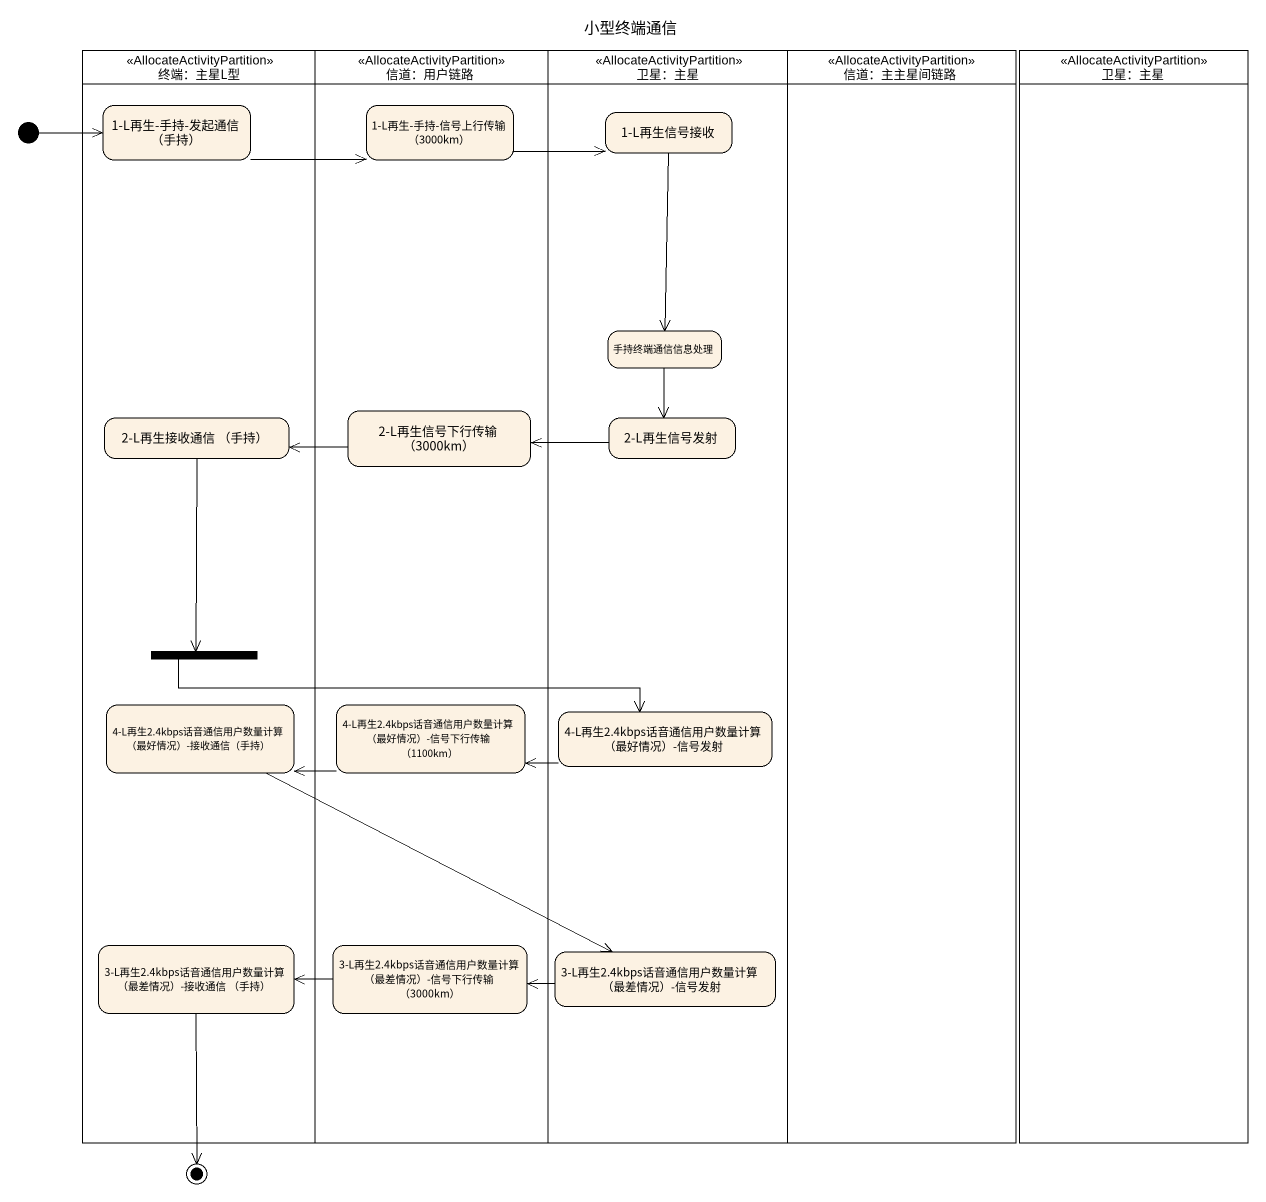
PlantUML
@startuml
title 小型终端通信
hide empty description
state "终端：主星L型" as 终端_主星L型 <<AllocateActivityPartition>> {
  state "1-L再生-手持-发起通信 （手持）" as s1_L再生_手持_发起通信_手持
  state "2-L再生接收通信 （手持）" as s2_L再生接收通信_手持
  state fork1 <<fork>>
  state "4-L再生2.4kbps话音通信用户数量计算 （最好情况）-接收通信（手持）" as s4_L再生2_4kbps话音通信用户数量计算_最好情况
  state "3-L再生2.4kbps话音通信用户数量计算 （最差情况）-接收通信 （手持）" as s3_L再生2_4kbps话音通信用户数量计算_最差情况
}
state "信道：用户链路" as 信道_用户链路 <<AllocateActivityPartition>> {
  state "1-L再生-手持-信号上行传输 （3000km）" as s1_L再生_手持_信号上行传输_3000km
  state "2-L再生信号下行传输 （3000km）" as s2_L再生信号下行传输_3000km
  state "4-L再生2.4kbps话音通信用户数量计算 （最好情况）-信号下行传输 （1100km）" as s4_L再生2_4kbps话音通信用户数量计算_最好情况_2
  state "3-L再生2.4kbps话音通信用户数量计算 （最差情况）-信号下行传输 （3000km）" as s3_L再生2_4kbps话音通信用户数量计算_最差情况_2
}
state "卫星：主星" as 卫星_主星 <<AllocateActivityPartition>> {
  state "1-L再生信号接收" as s1_L再生信号接收
  state 手持终端通信信息处理
  state "2-L再生信号发射" as s2_L再生信号发射
  state "4-L再生2.4kbps话音通信用户数量计算 （最好情况）-信号发射" as s4_L再生2_4kbps话音通信用户数量计算_最好情况_3
  state "3-L再生2.4kbps话音通信用户数量计算 （最差情况）-信号发射" as s3_L再生2_4kbps话音通信用户数量计算_最差情况_3
}
state "信道：主主星间链路" as 信道_主主星间链路 <<AllocateActivityPartition>>
state "卫星：主星" as 卫星_主星_2 <<AllocateActivityPartition>>
state initial1 <<start>>
state final1 <<end>>
initial1 -right-> s1_L再生_手持_发起通信_手持
s1_L再生_手持_发起通信_手持 -right-> s1_L再生_手持_信号上行传输_3000km
s1_L再生_手持_信号上行传输_3000km -right-> s1_L再生信号接收
s1_L再生信号接收 --> 手持终端通信信息处理
手持终端通信信息处理 --> s2_L再生信号发射
s2_L再生接收通信_手持 --> fork1
s2_L再生信号下行传输_3000km -left-> s2_L再生接收通信_手持
s2_L再生信号发射 -left-> s2_L再生信号下行传输_3000km
fork1 -right-> s4_L再生2_4kbps话音通信用户数量计算_最好情况_3
s4_L再生2_4kbps话音通信用户数量计算_最好情况 -right-> s3_L再生2_4kbps话音通信用户数量计算_最差情况_3
s4_L再生2_4kbps话音通信用户数量计算_最好情况_2 -left-> s4_L再生2_4kbps话音通信用户数量计算_最好情况
s4_L再生2_4kbps话音通信用户数量计算_最好情况_3 -left-> s4_L再生2_4kbps话音通信用户数量计算_最好情况_2
s3_L再生2_4kbps话音通信用户数量计算_最差情况 --> final1
s3_L再生2_4kbps话音通信用户数量计算_最差情况_2 -left-> s3_L再生2_4kbps话音通信用户数量计算_最差情况
s3_L再生2_4kbps话音通信用户数量计算_最差情况_3 -left-> s3_L再生2_4kbps话音通信用户数量计算_最差情况_2
@enduml
